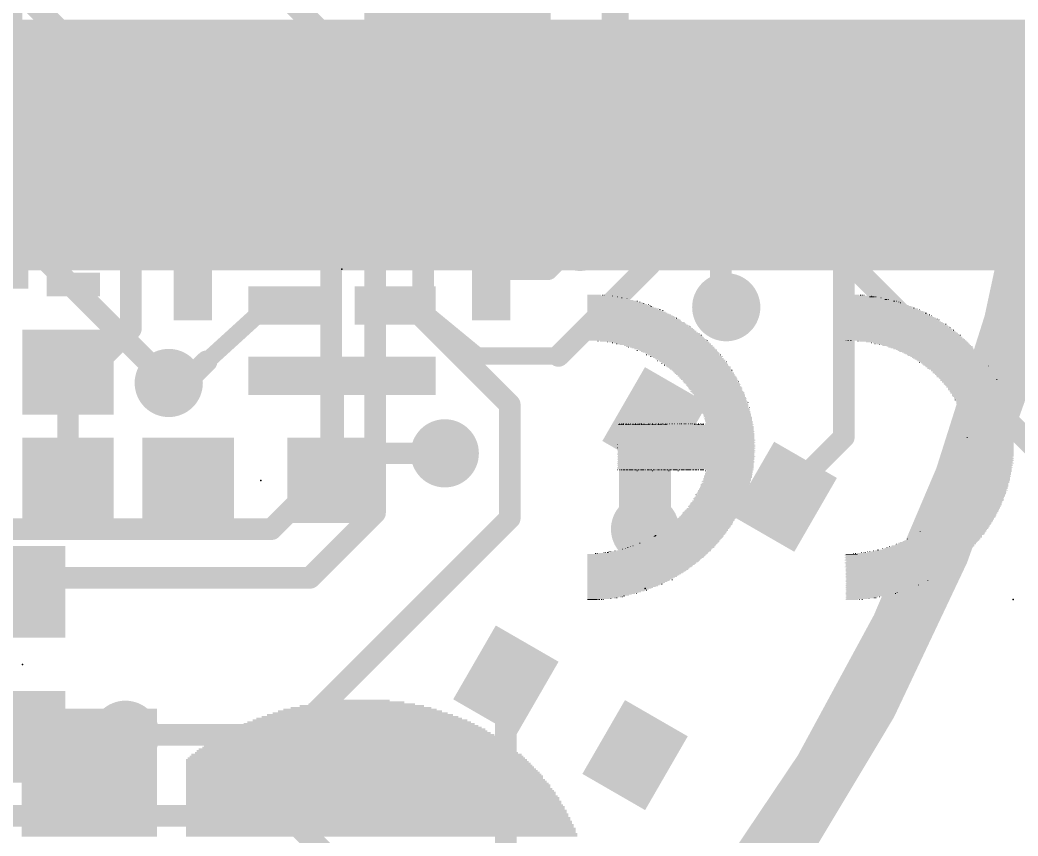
# Model space of a CAD drawing. Extents: x -25.4 to 25.4, y -25.4 to 25.5.
# Drawn here: x 7.78 to 19.49, y -11.03 to -1.46 of the extents above; entities that cross this region are included whole.
import ezdxf

# ---------------------------------------------------------------- set-up
doc = ezdxf.new("R2010")
doc.units = 0
for name, color, linetype in [('1', 12, 'CONTINUOUS'), ('16', 132, 'CONTINUOUS'), ('17', 110, 'CONTINUOUS'), ('18', 110, 'CONTINUOUS'), ('20', 53, 'CONTINUOUS'), ('204', 40, 'CONTINUOUS'), ('22', 6, 'CONTINUOUS'), ('23', 53, 'CONTINUOUS'), ('24', 53, 'CONTINUOUS')]:
    doc.layers.add(name, color=color, linetype=linetype)

# ---------------------------------------------------------------- blocks, each defined once
blk = doc.blocks.new('RECT')
blk.add_solid([(-0.5, -0.5), (0.5, -0.5), (-0.5, 0.5), (0.5, 0.5)])
blk = doc.blocks.new('ROUNDP')
at = {"const_width": 0.5}
blk.add_lwpolyline([(0, -0.25, 1), (0, 0.25, 1), (0, -0.25)], format="xyb", dxfattribs=at)
blk = doc.blocks.new('ROUNDV')
at = {"const_width": 0.5}
blk.add_lwpolyline([(0, -0.25, 1), (0, 0.25, 1), (0, -0.25)], format="xyb", dxfattribs=at)

msp = doc.modelspace()

# ---------------------------------------------------------------- linework, layer by layer
at = {"layer": '1'}
for points, const_width in [([(7.1205, -18.6055, 0.6745), (7.9375, 18.542)], 0.6096), ([(0, -20.32, 0.4142), (20.32, 0)], 0.254), ([(9.144, -2.0955, 1), (9.017, -2.0955)], 0.127), ([(16.3195, -2.018, 1), (16.1925, -2.018)], 0.127), ([(16.2111, -1.9731, 1), (16.3009, -2.0629)], 0.127), ([(16.3149, -2.0489, 1), (16.2251, -1.9591)], 0.127), ([(16.3009, -2.8761, 1), (16.2111, -2.9659)], 0.127), ([(16.1925, -2.921, 1), (16.3195, -2.921)], 0.127), ([(9.8705, -3.147, 1), (9.7435, -3.147)], 0.127), ([(9.7621, -3.1021, 1), (9.8519, -3.1919)], 0.127), ([(9.8874, -3.1564, 1), (9.7976, -3.0666)], 0.127), ([(10.932, -3.068, 1), (10.932, -3.195)], 0.127), ([(10.9955, -3.1315, 1), (10.8685, -3.1315)], 0.127), ([(11.557, -3.195, 1), (11.557, -3.068)], 0.127), ([(14.7769, -3.0666, 1), (14.6871, -3.1564)], 0.127), ([(14.6685, -3.1115, 1), (14.7955, -3.1115)], 0.127), ([(9.1254, -3.4104, 1), (9.0356, -3.3206)], 0.127), ([(13.081, -3.3655, 1), (12.954, -3.3655)], 0.127), ([(9.017, -3.3655, 1), (9.144, -3.3655)], 0.127), ([(12.954, -3.429, 1), (13.081, -3.429)], 0.127), ([(13.0534, -3.4649, 1), (12.9816, -3.3931)], 0.1016), ([(8.4045, -3.4965, 1), (8.4045, -3.6235)], 0.127), ([(8.8411, -3.5151, 1), (8.9309, -3.6049)], 0.127), ([(8.886, -3.6235, 1), (8.886, -3.4965)], 0.127), ([(15.24, -3.556, 1), (15.113, -3.556)], 0.127), ([(15.1316, -3.6009, 1), (15.2214, -3.5111)], 0.127), ([(9.8705, -3.9565, 1), (9.7435, -3.9565)], 0.127), ([(9.807, -3.893, 1), (9.807, -4.02)], 0.127), ([(10.932, -4.02, 1), (10.932, -3.893)], 0.127), ([(12.182, -3.893, 1), (12.182, -4.02)], 0.127), ([(12.49, -4.02, 1), (12.49, -3.893)], 0.127), ([(8.4045, -3.9965, 1), (8.4045, -4.1235)], 0.127), ([(8.8674, -4.0151, 1), (8.7776, -4.1049)], 0.127), ([(8.8225, -4.1235, 1), (8.8225, -3.9965)], 0.127), ([(10.8685, -3.9565, 1), (10.9955, -3.9565)], 0.127), ([(12.4541, -3.9206, 1), (12.5259, -3.9924)], 0.1016), ([(14.3959, -4.0454, 1), (14.3061, -3.9556)], 0.127), ([(17.5078, -4.1093, 1), (17.3808, -4.1093)], 0.127), ([(17.3994, -4.1542, 1), (17.4892, -4.0644)], 0.127), ([(9.144, -4.318, 1), (9.017, -4.318)], 0.127), ([(9.0356, -4.3629, 1), (9.1254, -4.2731)], 0.127), ([(15.2214, -4.3629, 1), (15.1316, -4.2731)], 0.127), ([(9.7435, -4.3815, 1), (9.8705, -4.3815)], 0.127), ([(9.7435, -4.3815, 1), (9.8705, -4.3815)], 0.127), ([(13.307, -4.318, 1), (13.307, -4.445)], 0.127), ([(13.9251, -4.3366, 1), (14.0149, -4.4264)], 0.127), ([(13.97, -4.445, 1), (13.97, -4.318)], 0.127), ([(15.113, -4.318, 1), (15.24, -4.318)], 0.127), ([(10.6875, -4.7557, 1), (10.6875, -4.8573)], 0.1016), ([(10.7217, -4.844, 1), (10.6533, -4.769)], 0.1016), ([(10.932, -4.8573, 1), (10.932, -4.7557)], 0.1016), ([(12.182, -4.7557, 1), (12.182, -4.8573)], 0.1016), ([(12.4588, -4.7673, 1), (12.3942, -4.8457)], 0.1016), ([(12.4265, -4.8573, 1), (12.4265, -4.7557)], 0.1016), ([(16.129, -4.826, 1), (16.002, -4.826)], 0.127), ([(16.1104, -4.9081, 1), (16.0206, -4.9979)], 0.127), ([(16.002, -4.953, 1), (16.129, -4.953)], 0.127), ([(16.0841, -5.0614, 1), (16.1739, -4.9716)], 0.127), ([(9.017, -5.08, 1), (9.144, -5.08)], 0.127), ([(9.1254, -5.1249, 1), (9.0356, -5.0351)], 0.127), ([(10.0144, -5.5059, 1), (9.9246, -5.4161)], 0.127), ([(9.9353, -5.4235, 1), (10.0037, -5.4985)], 0.1016), ([(13.1445, -5.3467, 1), (13.1445, -5.4483)], 0.1016), ([(13.1122, -5.4367, 1), (13.1768, -5.3583)], 0.1016), ([(14.0521, -5.3526, 1), (14.1419, -5.4424)], 0.127), ([(14.097, -5.4483, 1), (14.097, -5.3467)], 0.1016), ([(8.4065, -5.588, 1), (8.2795, -5.588)], 0.127), ([(8.343, -5.5245, 1), (8.343, -5.6515)], 0.127), ([(8.5276, -5.5431, 1), (8.6174, -5.6329)], 0.127), ([(8.5725, -5.6515, 1), (8.5725, -5.5245)], 0.127), ([(9.525, -5.6515, 1), (9.525, -5.7785)], 0.127), ([(9.6706, -5.6701, 1), (9.7604, -5.7599)], 0.127), ([(9.7155, -5.7785, 1), (9.7155, -5.6515)], 0.127), ([(11.518, -5.734, 1), (11.391, -5.734)], 0.127), ([(11.6019, -5.6764, 1), (11.5121, -5.5866)], 0.127), ([(11.4096, -5.6891, 1), (11.4994, -5.7789)], 0.127), ([(15.113, -6.0226, 1), (15.113, -6.3274)], 0.3048), ([(15.2654, -6.175, 1), (14.9606, -6.175)], 0.3048), ([(15.2302, -6.3274, 1), (15.2302, -6.0226)], 0.3048), ([(17.3808, -6.3515, 1), (17.5078, -6.3515)], 0.127), ([(17.4892, -6.3964, 1), (17.3994, -6.3066)], 0.127), ([(11.772, -6.477, 1), (11.772, -6.604)], 0.127), ([(11.8169, -6.5854, 1), (11.7271, -6.4956)], 0.127), ([(12.7635, -6.604, 1), (12.7635, -6.477)], 0.127), ([(11.4096, -6.8131, 1), (11.4994, -6.9029)], 0.127), ([(8.2795, -6.858, 1), (8.4065, -6.858)], 0.127), ([(11.391, -6.858, 1), (11.518, -6.858)], 0.127), ([(16.7009, -7.0051, 1), (16.7907, -7.0949)], 0.127), ([(14.9606, -7.4295, 1), (15.2654, -7.4295)], 0.3048), ([(7.8554, -8.2119, 1), (7.7656, -8.1221)], 0.127), ([(13.5437, -9.206, 1), (13.4167, -9.206)], 0.127), ([(9.0619, -9.8874, 1), (8.9721, -9.7976)], 0.127), ([(7.8105, -9.8035, 1), (7.8105, -9.9305)], 0.127), ([(8.9476, -9.8221, 1), (9.0374, -9.9119)], 0.127), ([(8.9925, -9.9305, 1), (8.9925, -9.8035)], 0.127)]:
    msp.add_lwpolyline(points, format="xyb", dxfattribs=dict(at, const_width=const_width))
for points, const_width in [([(14.732, -3.1115), (14.732, 4.572)], 0.254), ([(9.0805, -2.0955), (9.0805, -3.3655)], 0.254), ([(16.256, -2.018), (16.27, -2.004)], 0.254), ([(16.256, -2.921), (16.256, -2.018)], 0.254), ([(17.4443, -4.1093), (16.256, -2.921)], 0.254), ([(9.807, -3.147), (9.8425, -3.1115)], 0.254), ([(9.807, -4.3815), (9.807, -3.147)], 0.254), ([(11.557, -3.1315), (10.932, -3.1315)], 0.254), ([(10.932, -3.1315), (10.932, -3.9565)], 0.254), ([(15.1765, -3.556), (14.732, -3.1115)], 0.254), ([(9.0805, -3.3655), (8.886, -3.56)], 0.254), ([(13.0175, -3.429), (13.0175, -3.3655)], 0.254), ([(12.49, -3.9565), (13.0175, -3.429)], 0.2032), ([(8.886, -3.56), (8.4045, -3.56)], 0.254), ([(15.1765, -4.318), (15.1765, -3.556)], 0.254), ([(9.807, -4.3815), (9.807, -3.9565)], 0.254), ([(9.807, -3.9565), (10.932, -3.9565)], 0.254), ([(12.182, -3.9565), (12.49, -3.9565)], 0.254), ([(8.4045, -4.06), (8.8225, -4.06)], 0.254), ([(8.8225, -4.06), (9.0805, -4.318)], 0.254), ([(13.97, -4.3815), (14.351, -4.0005)], 0.254), ([(17.4443, -4.1093), (17.4443, -6.3515)], 0.254), ([(9.0805, -4.318), (9.0805, -5.08)], 0.254), ([(14.097, -5.3975), (15.1765, -4.318)], 0.254), ([(13.307, -4.3815), (13.97, -4.3815)], 0.254), ([(10.6875, -4.8065), (9.9695, -5.461)], 0.2032), ([(10.932, -4.8065), (10.6875, -4.8065)], 0.2032), ([(12.4265, -4.8065), (12.182, -4.8065)], 0.2032), ([(13.1445, -5.3975), (12.4265, -4.8065)], 0.2032), ([(16.0655, -4.826), (16.0655, -4.953)], 0.254), ([(16.0655, -4.953), (16.129, -5.0165)], 0.254), ([(9.0805, -5.08), (8.5725, -5.588)], 0.254), ([(9.9695, -5.461), (9.7155, -5.715)], 0.254), ([(14.097, -5.3975), (13.1445, -5.3975)], 0.2032), ([(8.343, -5.588), (8.343, -6.858)], 0.254), ([(8.5725, -5.588), (8.343, -5.588)], 0.254), ([(9.7155, -5.715), (9.525, -5.715)], 0.254), ([(11.557, -5.6315), (11.4545, -5.734)], 0.254), ([(11.4545, -5.734), (11.4545, -6.858)], 0.254), ([(15.2302, -6.175), (15.113, -6.175)], 0.6096), ([(15.113, -6.175), (15.113, -7.4295)], 0.6096), ([(17.4443, -6.3515), (16.7458, -7.05)], 0.254), ([(11.4545, -6.858), (11.772, -6.5405)], 0.254), ([(11.772, -6.5405), (12.7635, -6.5405)], 0.254), ([(6.858, -9.1195), (7.8105, -8.167)], 0.254), ([(13.4802, -9.206), (13.4802, -11.8506)], 0.254), ([(8.9925, -9.867), (9.017, -9.8425)], 0.254), ([(7.8105, -9.867), (8.9925, -9.867)], 0.254)]:
    msp.add_lwpolyline(points, dxfattribs=dict(at, const_width=const_width))
at = {"layer": '16', "const_width": 0.254}
for points in [[(8.509, 1.2065), (11.43, -1.7145)], [(12.5095, 0.381), (12.5095, -4.953)], [(11.9449, 0.2471), (11.9449, -7.2391)], [(14.7955, -0.1905), (14.7955, -1.5875)], [(7.9375, -1.27), (8.763, -2.0955)], [(14.7955, -1.5875), (21.1287, -7.9207)], [(11.43, -1.7145), (11.43, -6.731)], [(8.763, -2.0955), (9.0805, -2.0955)], [(13.7795, -2.8575), (14.6685, -2.8575)], [(14.6685, -2.8575), (16.002, -4.191)], [(7.4295, -3.6195), (9.525, -5.715)], [(16.002, -4.191), (16.002, -4.7625)], [(16.002, -4.7625), (16.0655, -4.826)], [(12.5095, -4.953), (13.5255, -5.969)], [(13.5255, -5.969), (13.5255, -7.3025)], [(10.7315, -7.4295), (11.43, -6.731)], [(11.1829, -8.001), (11.9449, -7.2391)], [(13.5255, -7.3025), (10.9855, -9.8425)], [(4.953, -7.4295), (10.7315, -7.4295)], [(15.113, -7.4295), (14.986, -7.4295)], [(3.81, -8.001), (11.1829, -8.001)], [(10.9855, -9.8425), (9.017, -9.8425)], [(-2.4765, -10.795), (10.922, -10.795)], [(10.922, -10.795), (15.0585, -14.9315)]]:
    msp.add_lwpolyline(points, dxfattribs=at)
at = {"layer": '16'}
for points, const_width in [([(0, -20.32, 0.4142), (20.32, 0)], 0.254), ([(14.8404, -1.5426, 1), (14.7506, -1.6324)], 0.127), ([(11.4935, -1.7145, 1), (11.3665, -1.7145)], 0.127), ([(11.3851, -1.7594, 1), (11.4749, -1.6696)], 0.127), ([(14.732, -1.5875, 1), (14.859, -1.5875)], 0.127), ([(8.763, -2.032, 1), (8.763, -2.159)], 0.127), ([(8.7181, -2.1404, 1), (8.8079, -2.0506)], 0.127), ([(9.0805, -2.159, 1), (9.0805, -2.032)], 0.127), ([(13.7795, -2.794, 1), (13.7795, -2.921)], 0.127), ([(14.7134, -2.8126, 1), (14.6236, -2.9024)], 0.127), ([(14.6685, -2.921, 1), (14.6685, -2.794)], 0.127), ([(16.0655, -4.191, 1), (15.9385, -4.191)], 0.127), ([(15.9571, -4.2359, 1), (16.0469, -4.1461)], 0.127), ([(16.0469, -4.7176, 1), (15.9571, -4.8074)], 0.127), ([(15.9385, -4.7625, 1), (16.0655, -4.7625)], 0.127), ([(16.0206, -4.8709, 1), (16.1104, -4.7811)], 0.127), ([(12.5544, -4.9081, 1), (12.4646, -4.9979)], 0.127), ([(12.446, -4.953, 1), (12.573, -4.953)], 0.127), ([(9.4801, -5.7599, 1), (9.5699, -5.6701)], 0.127), ([(13.589, -5.969, 1), (13.462, -5.969)], 0.127), ([(13.4806, -6.0139, 1), (13.5704, -5.9241)], 0.127), ([(11.3665, -6.731, 1), (11.4935, -6.731)], 0.127), ([(11.4749, -6.7759, 1), (11.3851, -6.6861)], 0.127), ([(11.9898, -7.284, 1), (11.9, -7.1942)], 0.127), ([(11.8814, -7.2391, 1), (12.0084, -7.2391)], 0.127), ([(13.462, -7.3025, 1), (13.589, -7.3025)], 0.127), ([(13.5704, -7.3474, 1), (13.4806, -7.2576)], 0.127), ([(10.6866, -7.3846, 1), (10.7764, -7.4744)], 0.127), ([(10.7315, -7.493, 1), (10.7315, -7.366)], 0.127), ([(14.986, -7.366, 1), (14.986, -7.493)], 0.127), ([(15.113, -7.493, 1), (15.113, -7.366)], 0.127), ([(11.138, -7.9561, 1), (11.2278, -8.0459)], 0.127), ([(11.1829, -8.0645, 1), (11.1829, -7.9375)], 0.127), ([(9.017, -9.779, 1), (9.017, -9.906)], 0.127), ([(10.9855, -9.906, 1), (10.9855, -9.779)], 0.127), ([(10.9406, -9.7976, 1), (11.0304, -9.8874)], 0.127), ([(10.9669, -10.7501, 1), (10.8771, -10.8399)], 0.127), ([(10.922, -10.8585, 1), (10.922, -10.7315)], 0.127)]:
    msp.add_lwpolyline(points, format="xyb", dxfattribs=dict(at, const_width=const_width))
at = {"layer": '20', "const_width": 0.0254}
msp.add_lwpolyline([(-3.4925, 25.146, 14.4823), (3.4925, 25.146)], format="xyb", dxfattribs=at)
at = {"layer": '23'}
for p in [(11.557, -4.3815), (10.6045, -6.858), (15.113, -8.128), (7.8105, -9.017)]:
    msp.add_point(p, dxfattribs=at)
at = {"layer": '24'}
msp.add_point((19.431, -8.255), dxfattribs=at)

# ---------------------------------------------------------------- block references
at = {"layer": '1'}
for p, xscale, yscale, rotation in [((6.806, -0.984), 2, 1.2, 180), ((13.006, -0.984), 2, 1.2, 180), ((8.4045, -3.06), 0.275, 0.625, 90), ((11.557, -3.1315), 2.2, 0.45, 180), ((7.4295, -3.81), 0.9, 1.6, 180), ((8.4045, -3.56), 0.275, 0.625, 90), ((10.932, -3.9565), 0.95, 0.45, 180), ((12.182, -3.9565), 0.95, 0.45, 180), ((9.807, -4.3815), 1.2, 0.45, 90), ((13.307, -4.3815), 1.2, 0.45, 90), ((8.4045, -4.06), 0.275, 0.625, 90), ((8.4045, -4.56), 0.275, 0.625, 90), ((10.932, -4.8065), 0.95, 0.45, 180), ((12.182, -4.8065), 0.95, 0.45, 180), ((11.557, -5.6315), 2.2, 0.45, 180)]:
    msp.add_blockref('RECT', p, dxfattribs=dict(at, xscale=xscale, yscale=yscale, rotation=rotation))
for p, xscale, rotation in [((16.27, -2.004), 0.85, 180), ((18.02, -2.004), 0.85, 180), ((8.343, -5.588), 1.075, 180), ((15.2302, -6.175), 0.85, 150), ((8.343, -6.858), 1.075, 180), ((16.7458, -7.05), 0.85, 150), ((7.8105, -8.167), 1.075, 270), ((13.4802, -9.206), 0.85, 150), ((7.8105, -9.867), 1.075, 270), ((14.9958, -10.081), 0.85, 150)]:
    msp.add_blockref('RECT', p, dxfattribs=dict(at, xscale=xscale, rotation=rotation))
at = {"layer": '1', "xscale": 1.075}
for p in [(9.7545, -6.858), (11.4545, -6.858)]:
    msp.add_blockref('RECT', p, dxfattribs=at)
at = {"layer": '17', "xscale": 4.216, "yscale": 4.216, "rotation": 250}
msp.add_blockref('ROUNDP', (21.8134, -7.9207), dxfattribs=at)
msp.add_blockref('ROUNDP', (21.8134, -7.9207), dxfattribs=at)
at = {"layer": '18', "xscale": 0.8001, "yscale": 0.8001}
for p in [(9.0805, -2.0955), (9.0805, -2.0955), (13.7795, -2.8575), (13.7795, -2.8575), (9.8425, -3.1115), (9.8425, -3.1115), (14.351, -4.0005), (14.351, -4.0005), (16.0655, -4.826), (16.0655, -4.826), (9.525, -5.715), (9.525, -5.715), (12.7635, -6.5405), (12.7635, -6.5405), (15.113, -7.4295), (15.113, -7.4295), (9.017, -9.8425), (9.017, -9.8425)]:
    msp.add_blockref('ROUNDV', p, dxfattribs=at)
at = {"layer": '204', "yscale": 0.0212, "rotation": 180}
for p, xscale in [((0.001, -1.4615), 50.8191), ((0.001, -1.4826), 50.8191), ((0.001, -1.5038), 50.8191), ((0.001, -1.525), 50.8191), ((0.001, -1.5461), 50.8191), ((0.001, -1.5673), 50.8191), ((0.001, -1.5885), 50.8191), ((0.001, -1.6096), 50.8191), ((0.001, -1.6308), 50.8191), ((0.001, -1.652), 50.8191), ((0.001, -1.6731), 50.8191), ((0.001, -1.6943), 50.8191), ((0.001, -1.7154), 50.8191), ((0.001, -1.7366), 50.8191), ((0.001, -1.7578), 50.8191), ((0.001, -1.7789), 50.8191), ((0.001, -1.8001), 50.8191), ((0.001, -1.8213), 50.8191), ((0.001, -1.8424), 50.8191), ((0.001, -1.8636), 50.8191), ((0.001, -1.8848), 50.8191), ((0.001, -1.9059), 50.8191), ((0.001, -1.9271), 50.8191), ((0.001, -1.9483), 50.8191), ((0.001, -1.9694), 50.8191), ((0.001, -1.9906), 50.8191), ((0.001, -2.0118), 50.8191), ((0.001, -2.0329), 50.8191), ((0.001, -2.0541), 50.8191), ((0.001, -2.0753), 50.8191), ((0.001, -2.0964), 50.8191), ((0.001, -2.1176), 50.8191), ((0.001, -2.1388), 50.8191), ((0.001, -2.1599), 50.8191), ((0.001, -2.1811), 50.8191), ((0.001, -2.2023), 50.8191), ((0.001, -2.2234), 50.8191), ((0.001, -2.2446), 50.8191), ((0.001, -2.2658), 50.8191), ((0.001, -2.2869), 50.8191), ((0.001, -2.3081), 50.8191), ((0.001, -2.3293), 50.8191), ((0.001, -2.3504), 50.8191), ((0.001, -2.3716), 50.8191), ((0.001, -2.3928), 50.8191), ((0.001, -2.4139), 50.8191), ((0.001, -2.4351), 50.8191), ((0.001, -2.4563), 50.8191), ((0.001, -2.4774), 50.8191), ((0.001, -2.4986), 50.8191), ((0.001, -2.5197), 50.8191), ((0.001, -2.5409), 50.8191), ((0.001, -2.5621), 50.8191), ((0.001, -2.5832), 50.8191), ((0.001, -2.6044), 50.8191), ((0.001, -2.6256), 50.8191), ((0.001, -2.6467), 50.8191), ((0.001, -2.6679), 50.8191), ((0.001, -2.6891), 50.8191), ((0.001, -2.7102), 50.8191), ((0.001, -2.7314), 50.8191), ((0.001, -2.7526), 50.8191), ((0.001, -2.7737), 50.8191), ((0.001, -2.7949), 50.8191), ((0.001, -2.8161), 50.8191), ((0.001, -2.8372), 50.8191), ((0.001, -2.8584), 50.8191), ((0.001, -2.8796), 50.8191), ((0.001, -2.9007), 50.8191), ((0.001, -2.9219), 50.8191), ((0.001, -2.9431), 50.8191), ((0.001, -2.9642), 50.8191), ((0.001, -2.9854), 50.8191), ((0.001, -3.0066), 50.8191), ((0.001, -3.0277), 50.8191), ((0.001, -3.0489), 50.8191), ((0.001, -3.0701), 50.8191), ((0.001, -3.0912), 50.8191), ((0.001, -3.1124), 50.8191), ((0.001, -3.1336), 50.8191), ((0.001, -3.1547), 50.8191), ((0.001, -3.1759), 50.8191), ((0.001, -3.1971), 50.8191), ((0.001, -3.2182), 50.8191), ((0.001, -3.2394), 50.8191), ((0.001, -3.2606), 50.8191), ((0.001, -3.2817), 50.8191), ((0.001, -3.3029), 50.8191), ((0.001, -3.324), 50.8191), ((0.001, -3.3452), 50.8191), ((0.001, -3.3664), 50.8191), ((0.001, -3.3875), 50.8191), ((0.001, -3.4087), 50.8191), ((0.001, -3.4299), 50.8191), ((0.001, -3.451), 50.8191), ((0.001, -3.4722), 50.8191), ((0.001, -3.4934), 50.8191), ((0.001, -3.5145), 50.8191), ((0.001, -3.5357), 50.8191), ((0.001, -3.5569), 50.8191), ((0.001, -3.578), 50.8191), ((0.001, -3.5992), 50.8191), ((0.001, -3.6204), 50.8191), ((0.001, -3.6415), 50.8191), ((0.001, -3.6627), 50.8191), ((0.001, -3.6839), 50.8191), ((0.001, -3.705), 50.8191), ((0.001, -3.7262), 50.8191), ((0.001, -3.7474), 50.8191), ((0.001, -3.7685), 50.8191), ((0.001, -3.7897), 50.8191), ((0.001, -3.8109), 50.8191), ((0.001, -3.832), 50.8191), ((0.001, -3.8532), 50.8191), ((0.001, -3.8744), 50.8191), ((0.001, -3.8955), 50.8191), ((0.001, -3.9167), 50.8191), ((0.001, -3.9379), 50.8191), ((0.001, -3.959), 50.8191), ((0.001, -3.9802), 50.8191), ((0.001, -4.0014), 50.8191), ((0.001, -4.0225), 50.8191), ((0.001, -4.0437), 50.8191), ((0.001, -4.0649), 50.8191), ((0.001, -4.086), 50.8191), ((0.001, -4.1072), 50.8191), ((0.001, -4.1284), 50.8191), ((0.001, -4.1495), 50.8191), ((0.001, -4.1707), 50.8191), ((0.001, -4.1918), 50.8191), ((0.001, -4.213), 50.8191), ((0.001, -4.2342), 50.8191), ((0.001, -4.2553), 50.8191), ((0.001, -4.2765), 50.8191), ((0.001, -4.2977), 50.8191), ((0.001, -4.3188), 50.8191), ((0.001, -4.34), 50.8191), ((0.001, -4.3612), 50.8191), ((0.001, -4.3823), 50.8191), ((11.7904, -9.4833), 1.2488), ((11.7904, -9.4621), 0.9948), ((11.801, -9.441), 0.635), ((8.5943, -9.5468), 1.5874), ((8.5943, -9.568), 1.5874), ((8.5943, -9.5891), 1.5874), ((8.5943, -9.6103), 1.5874), ((11.7692, -9.6103), 2.1801), ((11.7692, -9.5891), 2.0531), ((11.7692, -9.568), 1.9261), ((11.7692, -9.5468), 1.7991), ((11.7798, -9.5256), 1.6509), ((11.7904, -9.5045), 1.4604), ((8.5943, -9.6315), 1.5874), ((8.5943, -9.6526), 1.5874), ((8.5943, -9.6738), 1.5874), ((8.5943, -9.695), 1.5874), ((8.5943, -9.7161), 1.5874), ((11.7586, -9.7161), 2.7092), ((11.7586, -9.695), 2.6246), ((11.7692, -9.6738), 2.5187), ((11.7586, -9.6526), 2.4129), ((11.7692, -9.6315), 2.3071), ((8.5943, -9.7373), 1.5874), ((8.5943, -9.7585), 1.5874), ((8.5943, -9.7796), 1.5874), ((8.5943, -9.8008), 1.5874), ((8.5943, -9.822), 1.5874), ((8.5943, -9.8431), 1.5874), ((11.748, -9.8431), 3.196), ((11.748, -9.822), 3.1114), ((11.748, -9.8008), 3.0267), ((11.7586, -9.7796), 2.9632), ((11.7586, -9.7585), 2.8786), ((11.7586, -9.7373), 2.7939), ((8.5943, -9.8643), 1.5874), ((8.5943, -9.8855), 1.5874), ((8.5943, -9.9066), 1.5874), ((8.5943, -9.9278), 1.5874), ((8.5943, -9.9489), 1.5874), ((11.7375, -9.9489), 3.5135), ((11.7375, -9.9278), 3.4712), ((11.7375, -9.9066), 3.3865), ((11.748, -9.8855), 3.323), ((11.7375, -9.8643), 3.2595), ((8.5943, -9.9701), 1.5874), ((8.5943, -9.9913), 1.5874), ((8.5943, -10.0124), 1.5874), ((8.5943, -10.0336), 1.5874), ((8.5943, -10.0548), 1.5874), ((8.5943, -10.0759), 1.5874), ((11.7269, -10.0759), 3.8733), ((11.7269, -10.0548), 3.7887), ((11.7269, -10.0336), 3.7464), ((11.7269, -10.0124), 3.704), ((11.7375, -9.9913), 3.6405), ((11.7269, -9.9701), 3.577), ((8.5943, -10.0971), 1.5874), ((8.5943, -10.1183), 1.5874), ((8.5943, -10.1394), 1.5874), ((8.5943, -10.1606), 1.5874), ((8.5943, -10.1818), 1.5874), ((11.748, -10.1818), 4.0427), ((11.7269, -10.1394), 4.0003), ((11.7375, -10.1606), 4.0215), ((11.7269, -10.1183), 3.958), ((11.7269, -10.0971), 3.9157), ((8.5943, -10.2029), 1.5874), ((8.5943, -10.2241), 1.5874), ((8.5943, -10.2453), 1.5874), ((8.5943, -10.2664), 1.5874), ((8.5943, -10.2876), 1.5874), ((8.5943, -10.3088), 1.5874), ((11.7586, -10.2029), 4.0638), ((11.7692, -10.2241), 4.085), ((11.7798, -10.2453), 4.1062), ((11.7904, -10.2664), 4.1273), ((11.801, -10.2876), 4.1485), ((11.8115, -10.3088), 4.1697), ((8.5943, -10.3299), 1.5874), ((8.5943, -10.3511), 1.5874), ((8.5943, -10.3723), 1.5874), ((8.5943, -10.3934), 1.5874), ((8.5943, -10.4146), 1.5874), ((11.8221, -10.3299), 4.1908), ((11.8221, -10.3511), 4.1908), ((11.8327, -10.3723), 4.212), ((11.8433, -10.3934), 4.2332), ((11.8539, -10.4146), 4.2543), ((8.5943, -10.4358), 1.5874), ((8.5943, -10.4569), 1.5874), ((8.5943, -10.4781), 1.5874), ((8.5943, -10.4993), 1.5874), ((8.5943, -10.5204), 1.5874), ((8.5943, -10.5416), 1.5874), ((11.875, -10.4781), 4.2967), ((11.8645, -10.4358), 4.2755), ((11.8645, -10.4569), 4.2755), ((11.8856, -10.4993), 4.3178), ((11.8962, -10.5204), 4.339), ((11.8962, -10.5416), 4.339), ((8.5943, -10.5628), 1.5874), ((8.5943, -10.5839), 1.5874), ((8.5943, -10.6051), 1.5874), ((8.5943, -10.6263), 1.5874), ((8.5943, -10.6474), 1.5874), ((11.9068, -10.5628), 4.3602), ((11.9174, -10.5839), 4.3813), ((11.9174, -10.6051), 4.3813), ((11.928, -10.6263), 4.4025), ((11.928, -10.6474), 4.4025), ((8.5943, -10.6686), 1.5874), ((8.5943, -10.6898), 1.5874), ((8.5943, -10.7109), 1.5874), ((8.5943, -10.7321), 1.5874), ((8.5943, -10.7533), 1.5874), ((8.5943, -10.7744), 1.5874), ((11.9385, -10.6686), 4.4237), ((11.9491, -10.6898), 4.4448), ((11.9491, -10.7109), 4.4448), ((11.9597, -10.7321), 4.466), ((11.9597, -10.7533), 4.466), ((11.9703, -10.7744), 4.4872), ((8.5943, -10.7956), 1.5874), ((8.5943, -10.8168), 1.5874), ((8.5943, -10.8379), 1.5874), ((8.5943, -10.8591), 1.5874), ((8.5943, -10.8802), 1.5874), ((11.9703, -10.7956), 4.4872), ((11.9809, -10.8168), 4.5083), ((11.9809, -10.8379), 4.5083), ((11.9915, -10.8591), 4.5295), ((11.9915, -10.8802), 4.5295), ((8.5943, -10.9014), 1.5874), ((8.5943, -10.9226), 1.5874), ((8.5943, -10.9437), 1.5874), ((8.5943, -10.9649), 1.5874), ((8.5943, -10.9861), 1.5874), ((8.5943, -11.0072), 1.5874), ((12.002, -10.9014), 4.5507), ((12.002, -10.9226), 4.5507), ((12.0126, -10.9437), 4.5718), ((12.0126, -10.9649), 4.5718), ((12.0126, -10.9861), 4.5718), ((12.0232, -11.0072), 4.593), ((8.5943, -11.0284), 1.5874), ((12.0232, -11.0284), 4.593)]:
    msp.add_blockref('RECT', p, dxfattribs=dict(at, xscale=xscale))
at = {"layer": '22', "yscale": 0.01, "rotation": 180}
for p, xscale in [((14.516, -4.685), 0.16), ((14.611, -4.685), 0.01), ((14.631, -4.685), 0.01), ((17.546, -4.685), 0.16), ((17.641, -4.685), 0.01), ((17.661, -4.685), 0.01), ((17.681, -4.685), 0.01), ((14.576, -4.695), 0.28), ((14.606, -4.705), 0.34), ((14.631, -4.715), 0.39), ((14.661, -4.725), 0.45), ((14.686, -4.735), 0.5), ((14.706, -4.745), 0.54), ((14.721, -4.755), 0.57), ((14.736, -4.765), 0.6), ((14.761, -4.775), 0.65), ((14.756, -4.785), 0.64), ((14.786, -4.795), 0.7), ((14.796, -4.805), 0.72), ((14.731, -4.695), 0.01), ((14.791, -4.705), 0.01), ((14.841, -4.715), 0.01), ((14.901, -4.725), 0.01), ((15.021, -4.755), 0.01), ((15.051, -4.765), 0.01), ((15.096, -4.785), 0.02), ((15.151, -4.795), 0.01), ((15.171, -4.805), 0.01), ((17.601, -4.705), 0.27), ((17.701, -4.725), 0.47), ((17.741, -4.745), 0.55), ((17.766, -4.765), 0.6), ((17.806, -4.785), 0.68), ((17.821, -4.795), 0.71), ((17.616, -4.695), 0.28), ((17.671, -4.715), 0.39), ((17.696, -4.735), 0.44), ((17.746, -4.755), 0.54), ((17.786, -4.775), 0.62), ((17.841, -4.805), 0.73), ((17.776, -4.705), 0.06), ((17.771, -4.695), 0.01), ((17.821, -4.705), 0.01), ((17.881, -4.715), 0.01), ((17.941, -4.735), 0.03), ((17.971, -4.735), 0.01), ((18.036, -4.755), 0.02), ((18.061, -4.755), 0.01), ((18.091, -4.765), 0.01), ((18.111, -4.775), 0.01), ((14.801, -4.815), 0.73), ((14.826, -4.825), 0.78), ((14.841, -4.835), 0.81), ((14.856, -4.845), 0.84), ((14.851, -4.855), 0.83), ((14.871, -4.865), 0.87), ((14.881, -4.875), 0.89), ((14.896, -4.885), 0.92), ((14.906, -4.895), 0.94), ((14.916, -4.905), 0.96), ((14.926, -4.915), 0.98), ((15.186, -4.815), 0.02), ((15.286, -4.855), 0.02), ((15.321, -4.865), 0.01), ((17.851, -4.815), 0.77), ((17.856, -4.835), 0.78), ((17.891, -4.855), 0.85), ((17.921, -4.875), 0.91), ((17.926, -4.895), 0.92), ((17.951, -4.905), 0.97), ((17.866, -4.825), 0.78), ((17.896, -4.845), 0.84), ((17.911, -4.865), 0.87), ((17.936, -4.885), 0.92), ((17.956, -4.915), 0.96), ((18.266, -4.835), 0.02), ((18.331, -4.855), 0.01), ((18.406, -4.895), 0.02), ((18.451, -4.915), 0.01), ((14.946, -4.935), 1.02), ((14.956, -4.945), 1.04), ((14.951, -4.955), 1.03), ((14.971, -4.965), 1.07), ((14.981, -4.975), 1.09), ((14.986, -4.985), 1.1), ((14.991, -4.995), 1.11), ((15.006, -5.005), 1.14), ((15.011, -5.015), 1.15), ((15.016, -5.025), 1.16), ((15.026, -5.035), 1.18), ((15.481, -4.955), 0.01), ((17.961, -4.925), 0.99), ((17.986, -4.945), 1.04), ((17.996, -4.955), 1.06), ((18.006, -4.975), 1.08), ((18.026, -4.995), 1.12), ((18.036, -5.005), 1.14), ((18.046, -5.015), 1.16), ((18.046, -5.025), 1.16), ((18.056, -5.035), 1.18), ((17.981, -4.935), 1.01), ((18.001, -4.965), 1.05), ((18.021, -4.985), 1.09), ((18.471, -4.925), 0.01), ((18.541, -4.965), 0.01), ((18.561, -4.975), 0.01), ((18.641, -5.025), 0.01), ((15.036, -5.045), 1.2), ((15.031, -5.055), 1.19), ((15.046, -5.065), 1.22), ((15.056, -5.075), 1.24), ((15.061, -5.085), 1.25), ((15.066, -5.095), 1.26), ((15.076, -5.105), 1.28), ((15.076, -5.115), 1.28), ((15.086, -5.125), 1.3), ((15.096, -5.135), 1.32), ((15.096, -5.145), 1.32), ((15.096, -5.155), 1.32), ((15.641, -5.055), 0.01), ((15.771, -5.155), 0.01), ((18.081, -5.075), 1.25), ((18.106, -5.115), 1.3), ((18.126, -5.145), 1.34), ((18.076, -5.055), 1.22), ((18.071, -5.065), 1.21), ((18.091, -5.095), 1.25), ((18.106, -5.105), 1.28), ((18.126, -5.135), 1.32), ((18.131, -5.155), 1.33), ((18.071, -5.045), 1.19), ((18.101, -5.085), 1.25), ((18.126, -5.125), 1.3), ((18.691, -5.065), 0.01), ((18.731, -5.095), 0.01), ((18.811, -5.155), 0.01), ((15.111, -5.165), 1.35), ((15.116, -5.175), 1.36), ((15.121, -5.185), 1.37), ((15.126, -5.195), 1.38), ((15.136, -5.205), 1.4), ((15.131, -5.215), 1.39), ((14.561, -5.225), 0.01), ((15.216, -5.225), 1.26), ((14.671, -5.235), 0.01), ((15.276, -5.235), 1.18), ((14.731, -5.245), 0.01), ((15.306, -5.245), 1.12), ((14.781, -5.255), 0.01), ((15.341, -5.255), 1.09), ((15.351, -5.265), 1.07), ((15.841, -5.215), 0.01), ((18.146, -5.185), 1.38), ((18.141, -5.165), 1.35), ((18.151, -5.175), 1.37), ((18.161, -5.195), 1.39), ((18.166, -5.205), 1.4), ((17.471, -5.215), 0.01), ((17.496, -5.215), 0.02), ((17.526, -5.215), 0.02), ((18.211, -5.215), 1.33), ((17.611, -5.225), 0.01), ((18.256, -5.225), 1.26), ((18.301, -5.235), 1.19), ((17.771, -5.245), 0.01), ((18.346, -5.245), 1.12), ((17.811, -5.255), 0.01), ((18.371, -5.255), 1.09), ((17.861, -5.265), 0.01), ((18.401, -5.265), 1.05), ((15.386, -5.275), 1.04), ((14.901, -5.285), 0.01), ((15.411, -5.285), 0.99), ((14.921, -5.295), 0.01), ((15.431, -5.295), 0.99), ((15.441, -5.305), 0.97), ((15.461, -5.315), 0.95), ((15.021, -5.335), 0.01), ((15.491, -5.325), 0.93), ((15.501, -5.335), 0.91), ((15.516, -5.345), 0.9), ((15.531, -5.355), 0.89), ((15.551, -5.365), 0.87), ((15.131, -5.385), 0.01), ((15.566, -5.375), 0.86), ((15.566, -5.385), 0.84), ((16.001, -5.385), 0.01), ((18.416, -5.275), 1.04), ((18.451, -5.285), 1.01), ((18.461, -5.295), 0.99), ((18.481, -5.305), 0.97), ((18.496, -5.315), 0.94), ((18.521, -5.325), 0.93), ((18.536, -5.335), 0.92), ((18.551, -5.345), 0.91), ((18.566, -5.355), 0.88), ((18.586, -5.365), 0.88), ((18.596, -5.375), 0.86), ((18.611, -5.385), 0.85), ((15.591, -5.395), 0.83), ((15.181, -5.405), 0.01), ((15.611, -5.405), 0.83), ((15.611, -5.415), 0.81), ((15.631, -5.425), 0.81), ((15.636, -5.435), 0.8), ((15.261, -5.455), 0.01), ((15.661, -5.445), 0.79), ((15.666, -5.455), 0.78), ((15.671, -5.465), 0.77), ((15.691, -5.475), 0.77), ((15.311, -5.485), 0.01), ((15.701, -5.485), 0.75), ((15.711, -5.495), 0.75), ((15.341, -5.505), 0.01), ((15.721, -5.505), 0.73), ((16.071, -5.465), 0.01), ((18.616, -5.395), 0.84), ((18.641, -5.405), 0.83), ((18.656, -5.415), 0.82), ((18.661, -5.425), 0.81), ((18.676, -5.435), 0.8), ((18.691, -5.445), 0.79), ((18.701, -5.455), 0.79), ((18.711, -5.465), 0.77), ((18.331, -5.475), 0.01), ((18.726, -5.475), 0.76), ((18.736, -5.485), 0.76), ((18.746, -5.495), 0.76), ((18.751, -5.505), 0.75), ((15.726, -5.515), 0.74), ((15.741, -5.525), 0.75), ((15.751, -5.535), 0.73), ((15.756, -5.545), 0.72), ((15.766, -5.555), 0.72), ((15.771, -5.565), 0.69), ((15.791, -5.575), 0.71), ((15.791, -5.585), 0.69), ((15.806, -5.595), 0.7), ((15.811, -5.605), 0.69), ((15.821, -5.615), 0.69), ((15.831, -5.625), 0.67), ((16.131, -5.565), 0.01), ((18.761, -5.515), 0.73), ((18.776, -5.525), 0.74), ((18.786, -5.535), 0.72), ((18.791, -5.545), 0.73), ((18.806, -5.555), 0.72), ((18.816, -5.565), 0.7), ((18.821, -5.575), 0.71), ((18.831, -5.585), 0.69), ((18.836, -5.595), 0.7), ((18.851, -5.605), 0.69), ((18.861, -5.615), 0.69), ((18.861, -5.625), 0.67), ((19.141, -5.515), 0.01), ((15.836, -5.635), 0.68), ((15.851, -5.645), 0.67), ((15.851, -5.655), 0.67), ((15.861, -5.665), 0.67), ((15.866, -5.675), 0.66), ((15.881, -5.685), 0.65), ((15.876, -5.695), 0.64), ((15.891, -5.705), 0.65), ((15.891, -5.715), 0.65), ((15.906, -5.725), 0.64), ((15.916, -5.735), 0.64), ((16.211, -5.695), 0.01), ((18.876, -5.635), 0.68), ((18.876, -5.645), 0.68), ((18.891, -5.655), 0.67), ((18.896, -5.665), 0.66), ((18.901, -5.675), 0.65), ((18.906, -5.685), 0.66), ((18.921, -5.695), 0.65), ((18.921, -5.705), 0.65), ((18.936, -5.715), 0.64), ((18.936, -5.725), 0.64), ((18.946, -5.735), 0.64), ((19.241, -5.675), 0.01), ((15.911, -5.745), 0.63), ((15.921, -5.755), 0.63), ((15.931, -5.765), 0.63), ((15.941, -5.775), 0.63), ((15.936, -5.785), 0.62), ((15.946, -5.795), 0.62), ((15.956, -5.815), 0.62), ((15.956, -5.805), 0.6), ((15.966, -5.825), 0.62), ((15.971, -5.835), 0.61), ((15.976, -5.845), 0.6), ((15.986, -5.855), 0.6), ((18.956, -5.745), 0.64), ((18.961, -5.755), 0.63), ((18.961, -5.765), 0.63), ((18.976, -5.775), 0.62), ((18.976, -5.785), 0.62), ((18.981, -5.795), 0.63), ((18.991, -5.805), 0.61), ((18.996, -5.815), 0.62), ((18.996, -5.825), 0.6), ((19.006, -5.835), 0.62), ((19.011, -5.845), 0.59), ((19.021, -5.855), 0.61), ((15.981, -5.865), 0.61), ((15.991, -5.875), 0.59), ((15.996, -5.885), 0.6), ((16.006, -5.895), 0.6), ((16.006, -5.905), 0.58), ((16.011, -5.915), 0.59), ((16.011, -5.925), 0.59), ((16.021, -5.935), 0.59), ((16.021, -5.945), 0.57), ((16.026, -5.955), 0.58), ((16.031, -5.965), 0.59), ((16.036, -5.975), 0.58), ((16.321, -5.945), 0.01), ((19.016, -5.865), 0.6), ((19.026, -5.875), 0.6), ((19.031, -5.885), 0.59), ((19.036, -5.895), 0.6), ((19.041, -5.905), 0.59), ((18.751, -5.915), 0.01), ((19.051, -5.925), 0.59), ((19.056, -5.915), 0.58), ((19.056, -5.935), 0.58), ((19.056, -5.945), 0.58), ((19.061, -5.955), 0.59), ((19.071, -5.975), 0.59), ((19.071, -5.965), 0.57), ((16.041, -5.985), 0.57), ((16.041, -5.995), 0.57), ((16.046, -6.015), 0.58), ((16.046, -6.005), 0.56), ((16.061, -6.025), 0.57), ((16.056, -6.035), 0.56), ((16.061, -6.045), 0.57), ((16.071, -6.055), 0.57), ((16.066, -6.065), 0.56), ((16.071, -6.075), 0.57), ((16.076, -6.085), 0.56), ((16.341, -6.005), 0.01), ((19.076, -5.995), 0.58), ((19.081, -5.985), 0.57), ((19.081, -6.005), 0.57), ((19.091, -6.015), 0.57), ((19.091, -6.025), 0.57), ((19.091, -6.035), 0.57), ((19.101, -6.045), 0.57), ((19.101, -6.055), 0.57), ((19.106, -6.065), 0.56), ((19.106, -6.075), 0.56), ((19.106, -6.085), 0.56), ((14.831, -6.205), 0.07), ((14.811, -6.195), 0.01), ((14.841, -6.195), 0.01), ((14.861, -6.195), 0.01), ((14.911, -6.205), 0.07), ((14.891, -6.195), 0.01), ((14.921, -6.195), 0.01), ((14.941, -6.195), 0.01), ((15.006, -6.205), 0.1), ((14.971, -6.195), 0.01), ((15.001, -6.195), 0.01), ((15.031, -6.195), 0.01), ((15.051, -6.195), 0.01), ((15.071, -6.195), 0.01), ((15.121, -6.205), 0.11), ((15.101, -6.195), 0.01), ((15.151, -6.195), 0.01), ((15.171, -6.195), 0.01), ((15.216, -6.205), 0.06), ((15.201, -6.195), 0.01), ((15.241, -6.195), 0.01), ((15.286, -6.205), 0.06), ((15.271, -6.195), 0.01), ((15.301, -6.195), 0.01), ((15.321, -6.195), 0.01), ((15.351, -6.205), 0.05), ((15.351, -6.195), 0.01), ((15.371, -6.195), 0.01), ((15.531, -6.205), 0.29), ((15.401, -6.195), 0.01), ((15.431, -6.195), 0.01), ((15.461, -6.195), 0.01), ((15.491, -6.195), 0.01), ((15.521, -6.195), 0.01), ((15.541, -6.195), 0.01), ((15.571, -6.195), 0.01), ((15.591, -6.195), 0.01), ((15.621, -6.195), 0.01), ((15.651, -6.195), 0.01), ((15.671, -6.195), 0.01), ((15.691, -6.195), 0.01), ((15.696, -6.205), 0.02), ((15.711, -6.195), 0.01), ((15.736, -6.205), 0.04), ((15.741, -6.195), 0.01), ((15.761, -6.195), 0.01), ((15.786, -6.205), 0.04), ((15.781, -6.195), 0.01), ((16.076, -6.095), 0.56), ((16.081, -6.115), 0.57), ((15.801, -6.195), 0.01), ((16.081, -6.105), 0.55), ((16.086, -6.135), 0.56), ((16.091, -6.125), 0.55), ((16.091, -6.145), 0.55), ((16.091, -6.155), 0.55), ((16.096, -6.165), 0.56), ((16.096, -6.195), 0.56), ((16.101, -6.205), 0.57), ((16.101, -6.175), 0.55), ((16.101, -6.185), 0.55), ((19.116, -6.095), 0.56), ((19.116, -6.105), 0.56), ((19.116, -6.115), 0.56), ((19.121, -6.125), 0.55), ((19.126, -6.135), 0.56), ((19.126, -6.155), 0.56), ((19.131, -6.145), 0.55), ((19.131, -6.165), 0.55), ((19.136, -6.175), 0.56), ((19.136, -6.185), 0.54), ((19.141, -6.195), 0.55), ((19.141, -6.205), 0.55), ((15.581, -6.215), 1.59), ((15.586, -6.235), 1.6), ((15.586, -6.255), 1.6), ((15.586, -6.275), 1.6), ((15.586, -6.295), 1.6), ((15.591, -6.315), 1.61), ((15.591, -6.325), 1.61), ((15.591, -6.225), 1.59), ((15.591, -6.245), 1.59), ((15.591, -6.265), 1.59), ((15.596, -6.285), 1.6), ((15.596, -6.305), 1.6), ((19.141, -6.215), 0.55), ((19.141, -6.235), 0.55), ((19.151, -6.225), 0.55), ((19.151, -6.245), 0.55), ((19.151, -6.255), 0.55), ((19.146, -6.265), 0.54), ((19.151, -6.285), 0.55), ((19.156, -6.275), 0.54), ((19.156, -6.295), 0.54), ((19.161, -6.305), 0.55), ((19.156, -6.315), 0.54), ((19.161, -6.325), 0.55), ((15.591, -6.345), 1.61), ((15.591, -6.365), 1.61), ((15.596, -6.385), 1.62), ((15.591, -6.405), 1.61), ((15.591, -6.425), 1.61), ((14.791, -6.435), 0.01), ((15.596, -6.335), 1.6), ((15.596, -6.355), 1.6), ((15.596, -6.375), 1.6), ((15.596, -6.395), 1.6), ((15.601, -6.415), 1.61), ((15.601, -6.445), 1.61), ((15.601, -6.435), 1.59), ((19.156, -6.345), 0.54), ((18.891, -6.355), 0.01), ((19.161, -6.385), 0.55), ((19.166, -6.335), 0.54), ((19.166, -6.365), 0.54), ((19.166, -6.375), 0.54), ((19.166, -6.395), 0.54), ((19.166, -6.405), 0.54), ((19.166, -6.415), 0.54), ((19.166, -6.425), 0.54), ((19.166, -6.435), 0.54), ((19.166, -6.445), 0.54), ((19.171, -6.355), 0.53), ((15.591, -6.455), 1.61), ((15.596, -6.465), 1.62), ((14.791, -6.475), 0.01), ((15.591, -6.495), 1.61), ((15.596, -6.505), 1.62), ((15.596, -6.525), 1.62), ((15.591, -6.545), 1.61), ((15.591, -6.555), 1.61), ((15.601, -6.485), 1.61), ((15.596, -6.515), 1.6), ((15.596, -6.535), 1.6), ((15.601, -6.475), 1.59), ((19.166, -6.465), 0.54), ((19.166, -6.475), 0.54), ((19.166, -6.485), 0.54), ((19.166, -6.505), 0.54), ((19.166, -6.515), 0.54), ((19.166, -6.525), 0.54), ((19.166, -6.535), 0.54), ((19.166, -6.545), 0.54), ((19.166, -6.555), 0.54), ((19.171, -6.455), 0.53), ((19.171, -6.495), 0.53), ((15.596, -6.575), 1.62), ((15.591, -6.595), 1.61), ((15.591, -6.615), 1.61), ((15.591, -6.635), 1.61), ((15.586, -6.655), 1.6), ((15.586, -6.665), 1.6), ((15.596, -6.565), 1.6), ((15.596, -6.585), 1.6), ((15.596, -6.605), 1.6), ((15.591, -6.625), 1.59), ((15.596, -6.645), 1.6), ((15.591, -6.675), 1.59), ((19.156, -6.655), 0.56), ((19.151, -6.675), 0.55), ((19.161, -6.575), 0.55), ((19.161, -6.595), 0.55), ((19.161, -6.605), 0.55), ((19.161, -6.625), 0.55), ((19.156, -6.635), 0.54), ((19.156, -6.645), 0.54), ((19.151, -6.665), 0.53), ((19.166, -6.565), 0.54), ((19.161, -6.585), 0.53), ((19.161, -6.615), 0.53), ((15.586, -6.685), 1.6), ((15.586, -6.705), 1.6), ((15.586, -6.715), 1.6), ((14.791, -6.735), 0.01), ((15.591, -6.695), 1.59), ((15.586, -6.725), 1.58), ((14.811, -6.735), 0.01), ((14.836, -6.735), 0.02), ((14.866, -6.735), 0.02), ((14.901, -6.735), 0.03), ((14.951, -6.735), 0.05), ((15.001, -6.735), 0.03), ((15.021, -6.745), 0.01), ((15.036, -6.735), 0.02), ((15.081, -6.735), 0.05), ((15.121, -6.735), 0.01), ((15.151, -6.735), 0.03), ((15.186, -6.735), 0.02), ((15.201, -6.745), 0.01), ((15.216, -6.735), 0.02), ((15.241, -6.735), 0.01), ((15.271, -6.735), 0.03), ((15.306, -6.735), 0.02), ((15.341, -6.735), 0.03), ((15.376, -6.735), 0.02), ((15.391, -6.745), 0.01), ((15.411, -6.735), 0.03), ((15.466, -6.735), 0.06), ((15.501, -6.745), 0.01), ((15.516, -6.735), 0.02), ((15.556, -6.735), 0.04), ((15.621, -6.735), 0.07), ((15.676, -6.735), 0.02), ((15.711, -6.735), 0.03), ((15.741, -6.735), 0.01), ((15.781, -6.735), 0.05), ((16.101, -6.735), 0.57), ((15.821, -6.745), 0.01), ((16.091, -6.775), 0.55), ((16.096, -6.785), 0.56), ((16.091, -6.795), 0.55), ((16.101, -6.755), 0.55), ((16.101, -6.765), 0.55), ((16.106, -6.745), 0.54), ((19.126, -6.785), 0.56), ((19.126, -6.795), 0.56), ((19.136, -6.745), 0.56), ((19.136, -6.755), 0.56), ((19.131, -6.765), 0.55), ((19.146, -6.705), 0.56), ((19.141, -6.725), 0.55), ((19.141, -6.735), 0.55), ((19.136, -6.775), 0.54), ((19.151, -6.685), 0.55), ((19.146, -6.695), 0.54), ((19.146, -6.715), 0.54), ((16.051, -6.905), 0.57), ((16.061, -6.875), 0.57), ((16.066, -6.895), 0.58), ((16.071, -6.865), 0.57), ((16.076, -6.835), 0.56), ((16.076, -6.845), 0.56), ((16.076, -6.855), 0.56), ((16.071, -6.885), 0.55), ((16.086, -6.805), 0.56), ((16.086, -6.815), 0.56), ((16.086, -6.825), 0.56), ((19.091, -6.905), 0.57), ((19.101, -6.865), 0.57), ((19.101, -6.885), 0.57), ((19.096, -6.895), 0.56), ((19.111, -6.855), 0.57), ((19.106, -6.875), 0.56), ((19.116, -6.825), 0.56), ((19.116, -6.835), 0.56), ((19.116, -6.845), 0.56), ((19.121, -6.805), 0.55), ((19.126, -6.815), 0.56), ((15.711, -7.025), 0.01), ((16.011, -7.015), 0.59), ((16.021, -6.995), 0.59), ((16.021, -7.005), 0.59), ((16.016, -7.025), 0.58), ((16.026, -6.975), 0.58), ((16.031, -6.985), 0.59), ((16.036, -6.955), 0.58), ((16.036, -6.965), 0.58), ((16.046, -6.935), 0.58), ((16.041, -6.945), 0.57), ((16.051, -6.915), 0.57), ((16.051, -6.925), 0.57), ((19.041, -7.025), 0.59), ((19.051, -7.005), 0.59), ((19.051, -7.015), 0.59), ((19.056, -6.985), 0.58), ((19.061, -6.995), 0.59), ((19.066, -6.965), 0.58), ((19.076, -6.945), 0.58), ((19.076, -6.955), 0.58), ((19.076, -6.975), 0.58), ((19.086, -6.925), 0.58), ((19.081, -6.935), 0.57), ((19.091, -6.915), 0.57), ((15.946, -7.145), 0.62), ((15.956, -7.125), 0.62), ((15.956, -7.135), 0.62), ((15.961, -7.115), 0.61), ((15.971, -7.095), 0.61), ((15.971, -7.105), 0.61), ((15.981, -7.075), 0.61), ((15.986, -7.065), 0.6), ((15.986, -7.085), 0.6), ((15.996, -7.055), 0.6), ((16.001, -7.035), 0.59), ((16.006, -7.045), 0.6), ((18.981, -7.145), 0.63), ((18.996, -7.115), 0.62), ((18.991, -7.125), 0.61), ((18.991, -7.135), 0.61), ((19.001, -7.105), 0.61), ((19.011, -7.095), 0.61), ((19.021, -7.065), 0.61), ((19.016, -7.075), 0.6), ((19.021, -7.085), 0.61), ((19.036, -7.045), 0.6), ((19.031, -7.055), 0.59), ((19.041, -7.035), 0.59), ((15.876, -7.255), 0.66), ((15.886, -7.235), 0.66), ((15.881, -7.245), 0.65), ((15.891, -7.225), 0.65), ((15.901, -7.215), 0.65), ((15.906, -7.205), 0.64), ((15.916, -7.195), 0.64), ((15.921, -7.185), 0.63), ((15.931, -7.165), 0.63), ((15.941, -7.155), 0.63), ((15.936, -7.175), 0.62), ((18.916, -7.245), 0.66), ((18.911, -7.255), 0.65), ((18.921, -7.235), 0.65), ((18.931, -7.225), 0.65), ((18.936, -7.215), 0.64), ((18.946, -7.195), 0.64), ((18.946, -7.205), 0.64), ((18.956, -7.185), 0.64), ((18.961, -7.175), 0.63), ((18.971, -7.165), 0.63), ((18.976, -7.155), 0.62), ((15.776, -7.375), 0.72), ((15.781, -7.365), 0.71), ((15.791, -7.355), 0.71), ((15.796, -7.345), 0.7), ((15.811, -7.335), 0.69), ((15.821, -7.315), 0.69), ((15.821, -7.325), 0.69), ((15.836, -7.305), 0.68), ((15.841, -7.295), 0.67), ((15.851, -7.285), 0.67), ((15.861, -7.275), 0.67), ((15.866, -7.265), 0.66), ((18.811, -7.375), 0.71), ((18.821, -7.365), 0.71), ((18.826, -7.355), 0.7), ((18.836, -7.345), 0.7), ((18.846, -7.335), 0.7), ((18.861, -7.315), 0.69), ((18.856, -7.325), 0.68), ((18.871, -7.305), 0.67), ((18.886, -7.285), 0.68), ((18.881, -7.295), 0.67), ((18.891, -7.275), 0.67), ((18.901, -7.265), 0.67), ((15.646, -7.495), 0.8), ((15.661, -7.485), 0.79), ((15.671, -7.475), 0.79), ((15.681, -7.465), 0.77), ((15.696, -7.455), 0.76), ((15.706, -7.445), 0.76), ((15.711, -7.435), 0.75), ((15.726, -7.425), 0.74), ((15.746, -7.405), 0.74), ((15.741, -7.415), 0.73), ((15.751, -7.395), 0.73), ((15.766, -7.385), 0.72), ((18.696, -7.485), 0.8), ((18.691, -7.495), 0.79), ((18.706, -7.475), 0.78), ((18.341, -7.455), 0.01), ((18.721, -7.465), 0.77), ((18.736, -7.445), 0.76), ((18.736, -7.455), 0.76), ((18.751, -7.435), 0.75), ((18.761, -7.425), 0.75), ((18.776, -7.415), 0.74), ((18.781, -7.405), 0.73), ((18.791, -7.395), 0.73), ((18.796, -7.385), 0.72), ((15.476, -7.615), 0.94), ((15.496, -7.605), 0.92), ((15.051, -7.595), 0.01), ((15.516, -7.595), 0.9), ((15.526, -7.585), 0.9), ((15.541, -7.575), 0.89), ((15.556, -7.565), 0.86), ((15.566, -7.555), 0.86), ((15.581, -7.545), 0.85), ((15.601, -7.535), 0.83), ((15.611, -7.525), 0.83), ((15.226, -7.515), 0.02), ((15.236, -7.505), 0.02), ((15.641, -7.515), 0.79), ((15.646, -7.505), 0.78), ((18.511, -7.615), 0.93), ((18.061, -7.605), 0.01), ((18.536, -7.605), 0.92), ((18.541, -7.595), 0.91), ((18.556, -7.585), 0.9), ((18.576, -7.575), 0.88), ((18.591, -7.565), 0.87), ((18.606, -7.555), 0.86), ((18.191, -7.545), 0.01), ((18.626, -7.545), 0.84), ((18.631, -7.535), 0.83), ((18.651, -7.525), 0.83), ((18.656, -7.515), 0.82), ((18.666, -7.505), 0.8), ((15.136, -7.725), 1.4), ((14.531, -7.715), 0.01), ((14.551, -7.715), 0.01), ((15.206, -7.715), 1.28), ((14.631, -7.705), 0.01), ((14.651, -7.705), 0.01), ((14.676, -7.705), 0.02), ((14.691, -7.695), 0.01), ((15.276, -7.705), 1.16), ((14.711, -7.695), 0.01), ((15.296, -7.695), 1.14), ((14.761, -7.685), 0.01), ((15.331, -7.685), 1.11), ((15.346, -7.675), 1.08), ((14.851, -7.665), 0.01), ((15.381, -7.665), 1.03), ((14.881, -7.655), 0.01), ((15.401, -7.655), 1.01), ((14.911, -7.645), 0.01), ((14.941, -7.635), 0.01), ((15.441, -7.635), 0.97), ((14.971, -7.625), 0.01), ((15.461, -7.625), 0.95), ((17.536, -7.725), 0.14), ((17.561, -7.715), 0.01), ((17.581, -7.715), 0.01), ((18.241, -7.715), 1.29), ((18.246, -7.725), 1.26), ((17.651, -7.705), 0.01), ((17.681, -7.705), 0.01), ((17.701, -7.705), 0.01), ((17.721, -7.695), 0.01), ((18.306, -7.705), 1.18), ((17.751, -7.695), 0.01), ((18.336, -7.695), 1.14), ((17.791, -7.685), 0.01), ((18.361, -7.685), 1.11), ((17.846, -7.675), 0.02), ((18.396, -7.675), 1.06), ((17.901, -7.655), 0.01), ((18.416, -7.665), 1.04), ((18.436, -7.655), 1.02), ((17.951, -7.645), 0.01), ((18.461, -7.645), 0.99), ((17.981, -7.635), 0.01), ((18.481, -7.635), 0.97), ((18.491, -7.625), 0.97), ((15.131, -7.735), 1.39), ((15.126, -7.745), 1.38), ((15.121, -7.755), 1.37), ((15.116, -7.765), 1.36), ((15.106, -7.775), 1.34), ((15.101, -7.785), 1.33), ((15.096, -7.795), 1.32), ((15.091, -7.805), 1.31), ((15.086, -7.815), 1.3), ((15.076, -7.825), 1.28), ((15.071, -7.835), 1.27), ((15.066, -7.845), 1.26), ((18.161, -7.735), 1.41), ((18.141, -7.765), 1.37), ((18.126, -7.795), 1.34), ((18.106, -7.825), 1.3), ((18.156, -7.745), 1.38), ((18.151, -7.755), 1.37), ((18.141, -7.775), 1.35), ((18.136, -7.785), 1.34), ((18.116, -7.815), 1.3), ((18.106, -7.835), 1.28), ((18.096, -7.845), 1.26), ((18.131, -7.805), 1.31), ((15.056, -7.855), 1.24), ((15.051, -7.865), 1.23), ((15.046, -7.875), 1.22), ((15.036, -7.885), 1.2), ((15.031, -7.895), 1.19), ((15.026, -7.905), 1.18), ((15.016, -7.915), 1.16), ((15.011, -7.925), 1.15), ((15.001, -7.935), 1.13), ((14.996, -7.945), 1.12), ((14.986, -7.955), 1.1), ((14.976, -7.965), 1.08), ((18.071, -7.875), 1.23), ((18.091, -7.855), 1.25), ((18.086, -7.865), 1.24), ((18.066, -7.895), 1.2), ((18.056, -7.905), 1.18), ((18.051, -7.915), 1.17), ((18.041, -7.925), 1.15), ((18.026, -7.945), 1.12), ((18.016, -7.955), 1.1), ((18.011, -7.965), 1.09), ((18.076, -7.885), 1.2), ((18.041, -7.935), 1.13), ((14.966, -7.975), 1.06), ((14.961, -7.985), 1.05), ((14.951, -7.995), 1.03), ((14.941, -8.005), 1.01), ((14.931, -8.015), 0.99), ((14.921, -8.025), 0.97), ((14.916, -8.035), 0.96), ((14.906, -8.045), 0.94), ((14.891, -8.055), 0.91), ((14.881, -8.065), 0.89), ((14.866, -8.075), 0.86), ((15.311, -8.075), 0.01), ((15.431, -8.025), 0.01), ((17.991, -7.985), 1.05), ((17.981, -7.995), 1.03), ((17.941, -8.035), 0.95), ((17.936, -8.045), 0.94), ((17.916, -8.065), 0.9), ((18.006, -7.975), 1.06), ((17.981, -8.005), 1.01), ((17.956, -8.025), 0.96), ((17.931, -8.055), 0.91), ((17.906, -8.075), 0.86), ((18.431, -8.035), 0.01), ((14.861, -8.085), 0.85), ((14.851, -8.095), 0.83), ((14.836, -8.105), 0.8), ((14.821, -8.115), 0.77), ((14.811, -8.125), 0.75), ((14.796, -8.135), 0.72), ((14.776, -8.145), 0.68), ((14.771, -8.155), 0.67), ((14.751, -8.165), 0.63), ((14.736, -8.175), 0.6), ((14.716, -8.185), 0.56), ((14.696, -8.195), 0.52), ((15.011, -8.185), 0.01), ((15.131, -8.145), 0.01), ((17.886, -8.085), 0.84), ((17.886, -8.095), 0.84), ((17.856, -8.115), 0.78), ((17.831, -8.135), 0.73), ((17.801, -8.155), 0.67), ((17.761, -8.175), 0.59), ((17.751, -8.185), 0.57), ((17.731, -8.195), 0.53), ((17.871, -8.105), 0.79), ((17.851, -8.125), 0.75), ((17.816, -8.145), 0.68), ((17.791, -8.165), 0.63), ((18.051, -8.185), 0.01), ((18.071, -8.175), 0.01), ((18.321, -8.085), 0.01), ((14.681, -8.205), 0.49), ((14.641, -8.215), 0.41), ((14.626, -8.225), 0.38), ((14.591, -8.235), 0.31), ((14.566, -8.245), 0.26), ((14.496, -8.255), 0.12), ((14.576, -8.255), 0.02), ((14.601, -8.255), 0.01), ((14.621, -8.255), 0.01), ((14.711, -8.245), 0.01), ((14.761, -8.235), 0.01), ((14.781, -8.235), 0.01), ((14.831, -8.225), 0.01), ((14.851, -8.225), 0.01), ((14.866, -8.215), 0.02), ((17.686, -8.215), 0.44), ((17.626, -8.235), 0.32), ((17.541, -8.255), 0.15), ((17.721, -8.205), 0.49), ((17.661, -8.225), 0.37), ((17.601, -8.245), 0.25), ((17.631, -8.255), 0.01), ((17.661, -8.255), 0.01), ((17.741, -8.245), 0.01), ((17.801, -8.235), 0.01), ((17.821, -8.235), 0.01), ((17.861, -8.225), 0.01)]:
    msp.add_blockref('RECT', p, dxfattribs=dict(at, xscale=xscale))
for p in [(14.936, -4.925), (15.426, -7.645), (17.966, -8.015)]:
    msp.add_blockref('RECT', p, dxfattribs=at)

doc.saveas('drawing.dxf')
